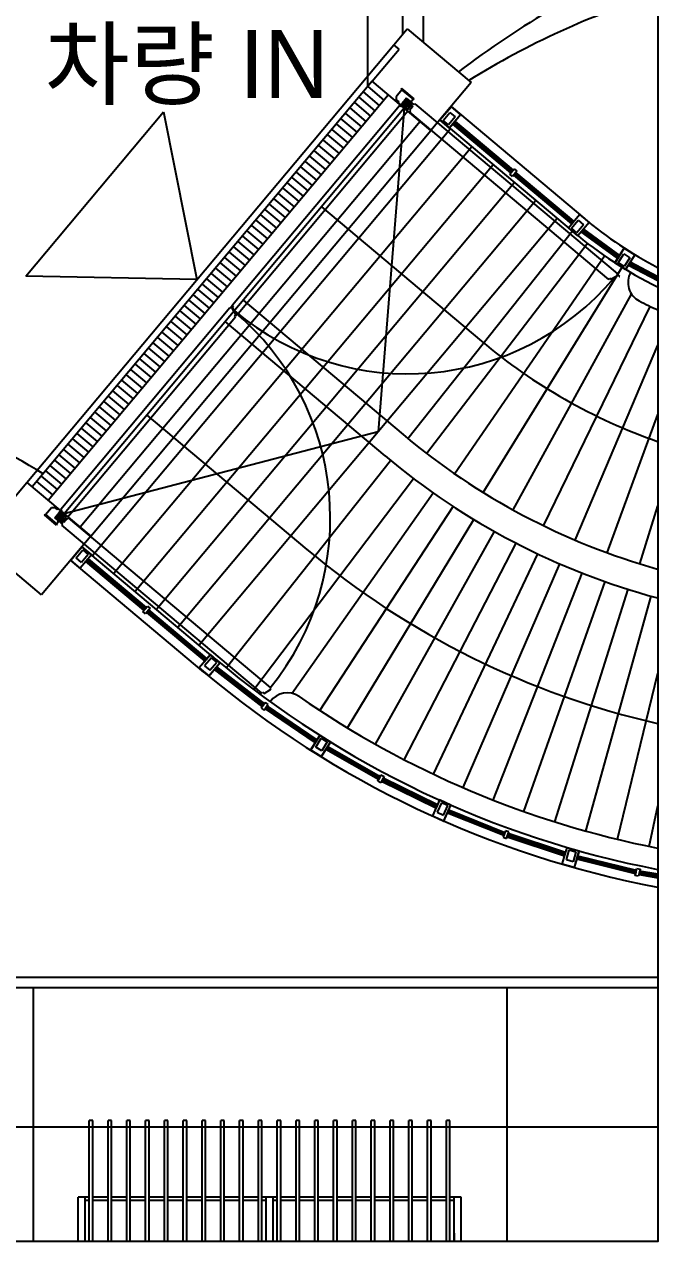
# Model space of a CAD drawing. Header units: millimetres. Extents: x 29838256 to 30236675, y -914750 to -833241.
# Drawn here: x 30019070 to 30028168, y -875275 to -857798 of the extents above; entities that cross this region are included whole.
import ezdxf
from ezdxf.enums import TextEntityAlignment as Align

# ---------------------------------------------------------------- set-up
doc = ezdxf.new("R2010")
doc.units = ezdxf.units.MM
doc.header["$LTSCALE"] = 600
doc.header["$MEASUREMENT"] = 0
doc.linetypes.add('CENTER', pattern=[2, 1.25, -0.25, 0.25, -0.25])
doc.linetypes.add('HIDDEN', pattern=[2, 1, -1])
doc.layers.add('e-plan', color=9, linetype='CONTINUOUS')
doc.layers.add('e-text-box', color=7, linetype='CONTINUOUS')
doc.styles.add('돋움', font='Dotum.TTF')

msp = doc.modelspace()

# ---------------------------------------------------------------- linework, layer by layer
at = {"layer": 'e-plan'}
for p, q in [((30024005.2, -858690.6), (30024005.2, -840230.9)), ((30024505.3, -857939), (30024505.3, -840230.9)), ((30024805.3, -858059.6), (30024805.3, -849037.4)), ((30024377, -858091.9), (30024569.8, -857862.1)), ((30024569.8, -857862.1), (30025489.2, -858633.5)), ((30019105.2, -864374.5), (30024377, -858091.9)), ((30024453.6, -858156.2), (30024377, -858091.9)), ((30024067.8, -858615.9), (30024453.6, -858156.2)), ((30024067.8, -858615.9), (30019181.4, -864438.4)), ((30024910.6, -859323.1), (30024067.8, -858615.9)), ((30025489.2, -858633.5), (30024910.6, -859323.1)), ((30019411.4, -864631.5), (30024297.4, -858808.6)), ((30023939.3, -858769.1), (30024169.1, -858962)), ((30024003.6, -858692.5), (30024233.4, -858885.4)), ((30024492.8, -858737.5), (30024409.3, -858837.1)), ((30024494.8, -858719.6), (30024485.2, -858731.1)), ((30024485.2, -858731.1), (30024661.4, -858879)), ((30024671, -858867.5), (30024494.8, -858719.6)), ((30022059.8, -861823.8), (30024459.4, -858964.1)), ((30023746.4, -858999), (30023976.2, -859191.8)), ((30023810.7, -858922.4), (30024040.5, -859115.2)), ((30023875, -858845.7), (30024104.8, -859038.6)), ((30024409.3, -858837.1), (30024413, -858879.4)), ((30024413, -858879.4), (30024451.3, -858911.5)), ((30024451.3, -858911.5), (30024438.4, -858926.9)), ((30024438.4, -858926.9), (30024476.7, -858959)), ((30024459.4, -858964.1), (30024474.7, -858976.9)), ((30024474.7, -858976.9), (30024484.4, -858965.4)), ((30024476.7, -858959), (30024508.9, -858920.7)), ((30024476.7, -858959), (30024476.7, -858959)), ((30024484.4, -858965.4), (30024580.9, -859046.4)), ((30024560.3, -858859.4), (30024496, -858936)), ((30024546.6, -858978.5), (30024496, -858936)), ((30024562.9, -858881.2), (30024498, -858958.6)), ((30024498, -858958.6), (30024574.6, -859022.9)), ((30024508.9, -858920.7), (30024547.2, -858952.8)), ((30024561.9, -858991.3), (30024542.6, -859014.3)), ((30024546.6, -858978.5), (30024561.9, -858991.3)), ((30024547.2, -858952.8), (30024589.4, -858949.2)), ((30024610.9, -858901.8), (30024560.3, -858859.4)), ((30024584, -858879.3), (30024562.9, -858881.2)), ((30024639.5, -858945.5), (30024565.6, -859033.6)), ((30024574.6, -859022.9), (30024629.9, -858957)), ((30024672.2, -858953.3), (30024584, -858879.3)), ((30024589.4, -858949.2), (30024653.7, -858872.5)), ((30024603.2, -858895.4), (30024637.7, -858924.3)), ((30024652.9, -858976.3), (30024604, -859034.5)), ((30024629.9, -858957), (30024652.9, -858976.3)), ((30024637.7, -858924.3), (30024639.5, -858945.5)), ((30024661.4, -858879), (30024671, -858867.5)), ((30024685, -858938), (30024672.2, -858953.3)), ((30027590.7, -861376.1), (30024685, -858938)), ((30025038.6, -859170.6), (30025199.3, -858979.1)), ((30025040.3, -859170.4), (30025199.5, -858980.7)), ((30025199.3, -858979.1), (30025337.2, -859094.8)), ((30025199.5, -858980.7), (30025335.5, -859094.9)), ((30025199.9, -858978.3), (30027115.1, -860585.4)), ((30019093.8, -861411.4), (30021071.5, -859054.5)), ((30024527.6, -859001.6), (30019641, -864824.1)), ((30021071.5, -859054.5), (30021548.4, -861462.9)), ((30024580.9, -859046.4), (30022142.7, -861952.2)), ((30023617.8, -859152.2), (30023847.6, -859345.1)), ((30023682.1, -859075.6), (30023911.9, -859268.5)), ((30024527.6, -859001.6), (30024152.9, -863648.7)), ((30024615.5, -859044.1), (30024602.6, -859059.5)), ((30024602.6, -859059.5), (30027462.4, -861459.1)), ((30024604, -859034.5), (30024615.5, -859044.1)), ((30025176.5, -859286.3), (30025038.6, -859170.6)), ((30025039.2, -859169.9), (30026954.4, -860776.9)), ((30025176.4, -859284.6), (30025040.3, -859170.4)), ((30025085.3, -859177.2), (30025181.7, -859062.2)), ((30025258.4, -859126.5), (30025161.9, -859241.4)), ((30025335.5, -859094.9), (30025176.4, -859284.6)), ((30025337.2, -859094.8), (30025176.5, -859286.3)), ((30025181.7, -859062.2), (30025258.4, -859126.5)), ((30024757.4, -859194.5), (30019870.9, -865017)), ((30020024.6, -865146), (30024910.6, -859323.1)), ((30025192.4, -859298.5), (30020048.8, -865427.4)), ((30023489.2, -859305.4), (30023719, -859498.3)), ((30023553.5, -859228.8), (30023783.3, -859421.7)), ((30025161.9, -859241.4), (30025085.3, -859177.2)), ((30025224.7, -859228.9), (30025256.9, -859190.6)), ((30026059.3, -859929.4), (30025224.7, -859228.9)), ((30025239.2, -859211.6), (30025242.4, -859207.8)), ((30026073.8, -859912.1), (30025239.2, -859211.6)), ((30025242.4, -859207.8), (30026077, -859908.3)), ((30025256.9, -859190.6), (30026091.5, -859891.1)), ((30023360.6, -859458.6), (30023590.4, -859651.5)), ((30023424.9, -859382), (30023654.7, -859574.9)), ((30025499, -859555.5), (30020355.3, -865684.5)), ((30023167.7, -859688.5), (30023397.5, -859881.4)), ((30023232, -859611.9), (30023461.8, -859804.7)), ((30023296.3, -859535.2), (30023526.1, -859728.1)), ((30025805.4, -859812.7), (30020661.8, -865941.6)), ((30023039.1, -859841.7), (30023269, -860034.6)), ((30023103.4, -859765.1), (30023333.2, -859958)), ((30026043.3, -859948.5), (30026107.6, -859871.9)), ((30026107.6, -859871.9), (30026145.9, -859904.1)), ((30022910.5, -859994.9), (30023140.4, -860187.8)), ((30022974.8, -859918.3), (30023204.7, -860111.2)), ((30026081.6, -859980.7), (30026043.3, -859948.5)), ((30026091.5, -859891.1), (30026059.3, -859929.4)), ((30026077, -859908.3), (30026073.8, -859912.1)), ((30026145.9, -859904.1), (30026081.6, -859980.7)), ((30026129.8, -859923.2), (30026097.7, -859961.5)), ((30026097.7, -859961.5), (30026932.5, -860661.9)), ((30026115.3, -859940.5), (30026112.1, -859944.3)), ((30026112.1, -859944.3), (30026946.9, -860644.6)), ((30026950.2, -860640.8), (30026115.3, -859940.5)), ((30026964.6, -860623.5), (30026129.8, -859923.2)), ((30026111.9, -860069.9), (30020968.2, -866198.8)), ((30022781.9, -860148.1), (30023011.8, -860341)), ((30022846.2, -860071.5), (30023076.1, -860264.4)), ((30026418.3, -860327.1), (30021274.7, -866456)), ((30022589, -860378), (30022818.9, -860570.9)), ((30022653.3, -860301.4), (30022883.2, -860494.3)), ((30022717.6, -860224.8), (30022947.5, -860417.6)), ((30022460.5, -860531.2), (30022690.3, -860724.1)), ((30022524.7, -860454.6), (30022754.6, -860647.5)), ((30023338.1, -860419), (30025636.4, -862347.5)), ((30026884.8, -860719.8), (30027045.5, -860528.2)), ((30026886.5, -860719.6), (30027045.7, -860529.9)), ((30027045.5, -860528.2), (30027183.4, -860643.9)), ((30027045.7, -860529.9), (30027181.8, -860644.1)), ((30026724.8, -860584.2), (30021581.1, -866713.2)), ((30022331.9, -860684.4), (30022561.7, -860877.3)), ((30022396.2, -860607.8), (30022626, -860800.7)), ((30027022.7, -860835.5), (30026884.8, -860719.8)), ((30027022.6, -860833.8), (30026886.5, -860719.6)), ((30026931.5, -860726.3), (30027028, -860611.4)), ((30027008.1, -860790.6), (30026931.5, -860726.3)), ((30026932.5, -860661.9), (30026964.6, -860623.5)), ((30026946.9, -860644.6), (30026950.2, -860640.8)), ((30027104.6, -860675.7), (30027008.1, -860790.6)), ((30027181.8, -860644.1), (30027022.6, -860833.8)), ((30027183.4, -860643.9), (30027022.7, -860835.5)), ((30027028, -860611.4), (30027104.6, -860675.7)), ((30027070.9, -860778.1), (30027103.1, -860739.7)), ((30027103.1, -860739.7), (30027621.1, -861116)), ((30022139, -860914.3), (30022368.8, -861107.1)), ((30022203.3, -860837.6), (30022433.1, -861030.5)), ((30022267.6, -860761), (30022497.4, -860953.9)), ((30024579.3, -863744.8), (30026942.4, -860763.1)), ((30027594.6, -861158.5), (30027070.9, -860778.1)), ((30027085.5, -860760.9), (30027088.5, -860756.8)), ((30027606.4, -861139.3), (30027085.5, -860760.9)), ((30027088.5, -860756.8), (30027609.3, -861135.3)), ((30022010.4, -861067.5), (30022240.2, -861260.4)), ((30022074.7, -860990.9), (30022304.5, -861183.8)), ((30024847.2, -863957.8), (30027160, -860941.9)), ((30027554.9, -861222.1), (30027687.4, -861010.1)), ((30027556.5, -861221.7), (30027687.7, -861011.7)), ((30027602, -861222.1), (30027681.5, -861094.9)), ((30027681.5, -861094.9), (30027766.4, -861147.9)), ((30027687.4, -861010.1), (30027840, -861105.5)), ((30027687.7, -861011.7), (30027838.4, -861105.8)), ((30021881.8, -861220.7), (30022111.6, -861413.6)), ((30021946.1, -861144.1), (30022175.9, -861337)), ((30025247.7, -864249.2), (30027405.2, -861120.3)), ((30027707.5, -861317.5), (30027554.9, -861222.1)), ((30027707.2, -861315.8), (30027556.5, -861221.7)), ((30027621.1, -861116), (30027594.6, -861158.5)), ((30027686.9, -861275.1), (30027602, -861222.1)), ((30027609.3, -861135.3), (30027606.4, -861139.3)), ((30027766.4, -861147.9), (30027686.9, -861275.1)), ((30027838.4, -861105.8), (30027707.2, -861315.8)), ((30027840, -861105.5), (30027707.5, -861317.5)), ((30027773.8, -861211.4), (30027747.3, -861253.9)), ((30027747.3, -861253.9), (30028168.1, -861477.7)), ((30027761.7, -861230.5), (30027759.4, -861234.9)), ((30027759.4, -861234.9), (30028168.1, -861452.2)), ((30028168.1, -861446.5), (30027761.7, -861230.5)), ((30028168.1, -861421), (30027773.8, -861211.4)), ((30021548.4, -861462.9), (30019093.8, -861411.4)), ((30021753.2, -861373.9), (30021983, -861566.8)), ((30021817.5, -861297.3), (30022047.3, -861490.2)), ((30025662.4, -864519.9), (30027659.1, -861286)), ((30027462.4, -861459.1), (30027475.2, -861443.7)), ((30027475.2, -861443.7), (30027498.2, -861463)), ((30027502.1, -861458.4), (30027593.2, -861404.3)), ((30027585.1, -861382.9), (30027590.7, -861376.1)), ((30027624.3, -861415.8), (30027585.1, -861382.9)), ((30027593.2, -861404.3), (30027596.4, -861400.5)), ((30027596.4, -861400.5), (30027620.3, -861420.5)), ((30027620.3, -861420.5), (30027624.3, -861415.8)), ((30021560.3, -861603.8), (30021790.1, -861796.7)), ((30021624.6, -861527.2), (30021854.4, -861720)), ((30021688.9, -861450.5), (30021918.7, -861643.4)), ((30027498.2, -861463), (30027502.1, -861458.4)), ((30021431.7, -861757), (30021661.6, -861949.9)), ((30021496, -861680.4), (30021725.9, -861873.3)), ((30022213, -861759.5), (30024511.4, -863688.3)), ((30026090.3, -864769.4), (30027793.3, -861671.2)), ((30022021.2, -861869.8), (30019592.7, -864764)), ((30021303.1, -861910.2), (30021533, -862103.1)), ((30021367.4, -861833.6), (30021597.3, -862026.5)), ((30022027.9, -861875.4), (30022021.2, -861869.8)), ((30022060.9, -861836.1), (30022027.9, -861875.4)), ((30022045.6, -861864.1), (30022065.7, -861840.2)), ((30022054, -861871.2), (30022045.6, -861864.1)), ((30022108.1, -861962.3), (30022054, -861871.2)), ((30022055.8, -861859.7), (30022075.1, -861836.7)), ((30022060.4, -861863.5), (30022055.8, -861859.7)), ((30022075.1, -861836.7), (30022059.8, -861823.8)), ((30022114.6, -861954.6), (30022060.4, -861863.5)), ((30022065.7, -861840.2), (30022060.9, -861836.1)), ((30022088.8, -861985.3), (30022108.1, -861962.3)), ((30022098.3, -861981.7), (30022118.4, -861957.8)), ((30022136, -861946.5), (30022103.1, -861985.7)), ((30022118.4, -861957.8), (30022114.6, -861954.6)), ((30022142.7, -861952.2), (30022136, -861946.5)), ((30026530.2, -864996.9), (30028059.3, -861848)), ((30019694.9, -864869.4), (30022104.2, -861998.1)), ((30021110.2, -862140), (30021340.1, -862332.9)), ((30021174.5, -862063.4), (30021404.4, -862256.3)), ((30021238.8, -861986.8), (30021468.7, -862179.7)), ((30024254.2, -863994.8), (30021955.9, -862065.9)), ((30022104.2, -861998.1), (30022088.8, -861985.3)), ((30022103.1, -861985.7), (30022098.3, -861981.7)), ((30020981.7, -862293.3), (30021211.5, -862486.2)), ((30021045.9, -862216.7), (30021275.8, -862409.5)), ((30020853.1, -862446.5), (30021082.9, -862639.4)), ((30020917.4, -862369.9), (30021147.2, -862562.8)), ((30026981, -865201.9), (30028168.1, -862406.2)), ((30020724.5, -862599.7), (30020954.3, -862792.6)), ((30020788.8, -862523.1), (30021018.6, -862716)), ((30020531.6, -862829.6), (30020761.4, -863022.4)), ((30020595.9, -862752.9), (30020825.7, -862945.8)), ((30020660.2, -862676.3), (30020890, -862869.2)), ((30020403, -862982.8), (30020632.8, -863175.7)), ((30020467.3, -862906.2), (30020697.1, -863099.1)), ((30020274.4, -863136), (30020504.2, -863328.9)), ((30020338.7, -863059.4), (30020568.5, -863252.3)), ((30020081.5, -863365.8), (30020311.3, -863558.7)), ((30020145.8, -863289.2), (30020375.6, -863482.1)), ((30020210.1, -863212.6), (30020439.9, -863405.5)), ((30019952.9, -863519.1), (30020182.8, -863712)), ((30020017.2, -863442.5), (30020247, -863635.3)), ((30020830.5, -863406.8), (30023129.2, -865335.6)), ((30027441.6, -865383.9), (30028168.1, -863400)), ((30024152.9, -863648.7), (30019641, -864824.1)), ((30019824.3, -863672.3), (30020054.2, -863865.2)), ((30019888.6, -863595.7), (30020118.5, -863788.6)), ((30024511.4, -863688.3), (30024511.4, -863688.3)), ((30019695.7, -863825.5), (30019925.6, -864018.4)), ((30019760, -863748.9), (30019989.9, -863941.8)), ((30019502.8, -864055.3), (30019732.7, -864248.2)), ((30019567.1, -863978.7), (30019797, -864171.6)), ((30019631.4, -863902.1), (30019861.3, -864095)), ((30021974.5, -867031.5), (30024330.7, -864058.4)), ((30024254.2, -863994.8), (30024254.2, -863994.8)), ((30019374.3, -864208.6), (30019604.1, -864401.5)), ((30019438.6, -864132), (30019668.4, -864324.8)), ((30018398, -865217.3), (30019105.2, -864374.5)), ((30019105.2, -864374.5), (30020024.6, -865146)), ((30019245.7, -864361.8), (30019475.5, -864554.7)), ((30019310, -864285.2), (30019539.8, -864478.1)), ((30022367.9, -867349.7), (30024659.8, -864317.9)), ((30022914.9, -867403.6), (30024941.4, -864523.4)), ((30019375.4, -864836.3), (30019459, -864736.7)), ((30019459, -864736.7), (30019501.2, -864733)), ((30019501.2, -864733), (30019539.6, -864765.1)), ((30019539.6, -864765.1), (30019552.4, -864749.8)), ((30019552.4, -864749.8), (30019590.7, -864781.9)), ((30019592.7, -864764), (30019608, -864776.9)), ((30023314.5, -867649.2), (30025229.9, -864719)), ((30027910.8, -865542.4), (30028168.1, -864712.2)), ((30019358.1, -864841.3), (30019367.7, -864829.8)), ((30019534.3, -864989.2), (30019358.1, -864841.3)), ((30019367.7, -864829.8), (30019544, -864977.7)), ((30019507.1, -864881.5), (30019571.4, -864804.9)), ((30019557.7, -864924), (30019507.1, -864881.5)), ((30019594, -864802.9), (30019529, -864880.3)), ((30019529, -864880.3), (30019530.9, -864901.5)), ((30019530.9, -864901.5), (30019619, -864975.4)), ((30019600.6, -864894.6), (30019536.3, -864971.3)), ((30019550, -864917.5), (30019584.5, -864946.5)), ((30019590.7, -864781.9), (30019558.6, -864820.2)), ((30019558.6, -864820.2), (30019596.9, -864852.4)), ((30019622, -864847.3), (30019571.4, -864804.9)), ((30019590.7, -864781.9), (30019590.7, -864781.9)), ((30019670.6, -864867.2), (30019594, -864802.9)), ((30019596.9, -864852.4), (30019600.6, -864894.6)), ((30019608, -864776.9), (30019598.4, -864788.3)), ((30019598.4, -864788.3), (30019694.9, -864869.4)), ((30019605.7, -864944.6), (30019679.6, -864856.5)), ((30019615.3, -864933.1), (30019670.6, -864867.2)), ((30019638.3, -864952.4), (30019615.3, -864933.1)), ((30019622, -864847.3), (30019637.3, -864860.2)), ((30019637.3, -864860.2), (30019656.6, -864837.2)), ((30019687.1, -864894.2), (30019638.3, -864952.4)), ((30019698.6, -864903.8), (30019687.1, -864894.2)), ((30019711.5, -864888.5), (30019698.6, -864903.8)), ((30022605.7, -867317), (30019711.5, -864888.5)), ((30023710.8, -867898.6), (30025524.9, -864904.8)), ((30019544, -864977.7), (30019534.3, -864989.2)), ((30019584.5, -864946.5), (30019605.7, -864944.6)), ((30019619, -864975.4), (30019606.1, -864990.7)), ((30019606.1, -864990.7), (30022477.4, -867400)), ((30024115.3, -868134.4), (30025826, -865080.3)), ((30019317.5, -865988.8), (30018398, -865217.3)), ((30020024.6, -865146), (30019317.5, -865988.8)), ((30024527.6, -868356.2), (30026133, -865245.4)), ((30019736.1, -865489.8), (30019896.9, -865298.3)), ((30019737.8, -865489.7), (30019897, -865300)), ((30019815, -865458.1), (30019911.4, -865343.2)), ((30019891.6, -865522.4), (30019815, -865458.1)), ((30020033.1, -865414.2), (30019873.8, -865603.9)), ((30020034.7, -865414.1), (30019874, -865605.6)), ((30019988, -865407.5), (30019891.6, -865522.4)), ((30021811.2, -866906.3), (30019896, -865299.2)), ((30019896.9, -865298.3), (30020034.7, -865414.1)), ((30019897, -865300), (30020033.1, -865414.2)), ((30019911.4, -865343.2), (30019988, -865407.5)), ((30024947.3, -868563.8), (30026445.5, -865400)), ((30021650.5, -867097.8), (30019735.3, -865490.8)), ((30019874, -865605.6), (30019736.1, -865489.8)), ((30019873.8, -865603.9), (30019737.8, -865489.7)), ((30019954.4, -865509.8), (30019986.5, -865471.5)), ((30020789, -866210.3), (30019954.4, -865509.8)), ((30019968.8, -865492.6), (30019972, -865488.7)), ((30020803.5, -866193.1), (30019968.8, -865492.6)), ((30019972, -865488.7), (30020806.7, -866189.3)), ((30019986.5, -865471.5), (30020821.1, -866172)), ((30025373.8, -868756.9), (30026763, -865543.8)), ((30025806.7, -868935.3), (30027085.3, -865676.6)), ((30026245.4, -869098.9), (30027412, -865798.4)), ((30026689.4, -869247.3), (30027742.6, -865908.9)), ((30020772.9, -866229.5), (30020837.2, -866152.9)), ((30020837.2, -866152.9), (30020875.5, -866185)), ((30027138.3, -869380.5), (30028076.7, -866008.1)), ((30020811.2, -866261.6), (30020772.9, -866229.5)), ((30020821.1, -866172), (30020789, -866210.3)), ((30020806.7, -866189.3), (30020803.5, -866193.1)), ((30020875.5, -866185), (30020811.2, -866261.6)), ((30020859.5, -866204.2), (30020827.3, -866242.5)), ((30020827.3, -866242.5), (30021662, -866943)), ((30020845, -866221.4), (30020841.8, -866225.3)), ((30020841.8, -866225.3), (30021676.4, -866925.8)), ((30021679.6, -866922), (30020845, -866221.4)), ((30021694.1, -866904.7), (30020859.5, -866204.2)), ((30021742.3, -866847.3), (30021581.6, -867038.8)), ((30021742.5, -866849), (30021583.3, -867038.7)), ((30021880.2, -866963), (30021742.3, -866847.3)), ((30021878.5, -866963.2), (30021742.5, -866849)), ((30021581.6, -867038.8), (30021719.5, -867154.5)), ((30021583.3, -867038.7), (30021719.3, -867152.9)), ((30021756.9, -866892.2), (30021660.5, -867007.1)), ((30021660.5, -867007.1), (30021737.1, -867071.4)), ((30021662, -866943), (30021694.1, -866904.7)), ((30021676.4, -866925.8), (30021679.6, -866922)), ((30021719.3, -867152.9), (30021878.5, -866963.2)), ((30021719.5, -867154.5), (30021880.2, -866963)), ((30021737.1, -867071.4), (30021833.5, -866956.5)), ((30021833.5, -866956.5), (30021756.9, -866892.2)), ((30021801.1, -867059.8), (30021831.8, -867020.3)), ((30021815, -867042), (30021818, -867038)), ((30021818, -867038), (30022504.5, -867571.5)), ((30021831.8, -867020.3), (30022518.3, -867553.7)), ((30022487.6, -867593.2), (30021801.1, -867059.8)), ((30022501.4, -867575.4), (30021815, -867042)), ((30027591.4, -869498.3), (30028168.1, -867113.5)), ((30022477.4, -867400), (30022490.2, -867384.6)), ((30022490.2, -867384.6), (30022513.2, -867403.9)), ((30022513.2, -867403.9), (30022604.3, -867349.8)), ((30022600.1, -867323.7), (30022605.7, -867317)), ((30022615.4, -867336.6), (30022600.1, -867323.7)), ((30022604.3, -867349.8), (30022615.4, -867336.6)), ((30022532.3, -867533), (30022473.5, -867613.9)), ((30022518.3, -867553.7), (30022487.6, -867593.2)), ((30022514, -867643.3), (30022572.8, -867562.4)), ((30022572.8, -867562.4), (30022532.3, -867533)), ((30022473.5, -867613.9), (30022514, -867643.3)), ((30022504.5, -867571.5), (30022501.4, -867575.4)), ((30022557.4, -867582.1), (30022529.3, -867623.5)), ((30022529.3, -867623.5), (30023248.8, -868111.5)), ((30022544.8, -867600.8), (30022542, -867604.9)), ((30022542, -867604.9), (30023261.4, -868092.9)), ((30023264.2, -868088.8), (30022544.8, -867600.8)), ((30023276.8, -868070.1), (30022557.4, -867582.1)), ((30023183.3, -868218.1), (30023315.8, -868006)), ((30023185, -868217.7), (30023316.2, -868007.7)), ((30023248.8, -868111.5), (30023276.8, -868070.1)), ((30023257, -868175.6), (30023336.5, -868048.4)), ((30023261.4, -868092.9), (30023264.2, -868088.8)), ((30023315.8, -868006), (30023468.5, -868101.4)), ((30023316.2, -868007.7), (30023466.8, -868101.8)), ((30023336.5, -868048.4), (30023421.3, -868101.4)), ((30023336, -868313.5), (30023183.3, -868218.1)), ((30023335.6, -868311.8), (30023185, -868217.7)), ((30023341.8, -868228.6), (30023257, -868175.6)), ((30023466.8, -868101.8), (30023335.6, -868311.8)), ((30023468.5, -868101.4), (30023336, -868313.5)), ((30023421.3, -868101.4), (30023341.8, -868228.6)), ((30023403, -868207.9), (30023427.9, -868164.5)), ((30024157, -868640.6), (30023403, -868207.9)), ((30023414.2, -868188.4), (30023416.7, -868184.1)), ((30024168.2, -868621.1), (30023414.2, -868188.4)), ((30023416.7, -868184.1), (30024170.7, -868616.8)), ((30023427.9, -868164.5), (30024181.9, -868597.2)), ((30024146, -868663.1), (30024192.9, -868574.8)), ((30024181.9, -868597.2), (30024157, -868640.6)), ((30024237.1, -868598.2), (30024190.1, -868686.6)), ((30024192.9, -868574.8), (30024237.1, -868598.2)), ((30024190.1, -868686.6), (30024146, -868663.1)), ((30024170.7, -868616.8), (30024168.2, -868621.1)), ((30024224.6, -868620), (30024202.6, -868664.8)), ((30024202.6, -868664.8), (30024982.9, -869048)), ((30024214.7, -868640.2), (30024212.5, -868644.6)), ((30024212.5, -868644.6), (30024992.9, -869027.8)), ((30024995.1, -869023.3), (30024214.7, -868640.2)), ((30025005, -869003.1), (30024224.6, -868620)), ((30025034.6, -868934.1), (30024932.9, -869162.6)), ((30025035.2, -868935.7), (30024934.5, -869162)), ((30025199.1, -869007.4), (30025034.6, -868934.1)), ((30025197.5, -869008), (30025035.2, -868935.7)), ((30024982.9, -869048), (30025005, -869003.1)), ((30024992.9, -869027.8), (30024995.1, -869023.3)), ((30025061, -868973.3), (30025000, -869110.3)), ((30025000, -869110.3), (30025091.4, -869151)), ((30025152.4, -869013.9), (30025061, -868973.3)), ((30025091.4, -869151), (30025152.4, -869013.9)), ((30025096.8, -869234.2), (30025197.5, -869008)), ((30025097.4, -869235.8), (30025199.1, -869007.4)), ((30025149.1, -869122), (30025167.7, -869075.5)), ((30025956, -869445.5), (30025149.1, -869122)), ((30025157.5, -869101.1), (30025159.3, -869096.4)), ((30025964.4, -869424.6), (30025157.5, -869101.1)), ((30025159.3, -869096.4), (30025966.2, -869420)), ((30025167.7, -869075.5), (30025974.6, -869399.1)), ((30028048.3, -869600.6), (30028168.1, -869019.1)), ((30024932.9, -869162.6), (30025097.4, -869235.8)), ((30024934.5, -869162), (30025096.8, -869234.2)), ((30025982.4, -869375.3), (30025948.2, -869469.3)), ((30025948.2, -869469.3), (30025995.2, -869486.4)), ((30025974.6, -869399.1), (30025956, -869445.5)), ((30025966.2, -869420), (30025964.4, -869424.6)), ((30026029.4, -869392.4), (30025982.4, -869375.3)), ((30025995.2, -869486.4), (30026029.4, -869392.4)), ((30026020.1, -869415.6), (30026004.5, -869463.2)), ((30026004.5, -869463.2), (30026830.6, -869733.9)), ((30026013.1, -869437), (30026011.5, -869441.8)), ((30026011.5, -869441.8), (30026837.6, -869712.6)), ((30026839.1, -869707.8), (30026013.1, -869437)), ((30026846.1, -869686.4), (30026020.1, -869415.6)), ((30026797, -869854.4), (30026865.9, -869614)), ((30026798.5, -869853.6), (30026866.7, -869615.5)), ((30026856.1, -869793.3), (30026897.5, -869649.1)), ((30026865.9, -869614), (30027039, -869663.7)), ((30026866.7, -869615.5), (30027037.5, -869664.5)), ((30026897.5, -869649.1), (30026993.6, -869676.7)), ((30026830.6, -869733.9), (30026846.1, -869686.4)), ((30026837.6, -869712.6), (30026839.1, -869707.8)), ((30026952.3, -869820.9), (30026856.1, -869793.3)), ((30026993.6, -869676.7), (30026952.3, -869820.9)), ((30027037.5, -869664.5), (30026969.2, -869902.5)), ((30027039, -869663.7), (30026970, -869904)), ((30027005.4, -869784.1), (30027017.4, -869735.5)), ((30027849.5, -869992.2), (30027005.4, -869784.1)), ((30027010.8, -869762.2), (30027012, -869757.4)), ((30027854.8, -869970.3), (30027010.8, -869762.2)), ((30027012, -869757.4), (30027856, -869965.5)), ((30027017.4, -869735.5), (30027861.4, -869943.6)), ((30026970, -869904), (30026797, -869854.4)), ((30026969.2, -869902.5), (30026798.5, -869853.6)), ((30027845, -870016.8), (30027865.8, -869919)), ((30027861.4, -869943.6), (30027849.5, -869992.2)), ((30027856, -869965.5), (30027854.8, -869970.3)), ((30027865.8, -869919), (30027914.8, -869929.4)), ((30027914.8, -869929.4), (30027894, -870027.2)), ((30027908.8, -869953.7), (30027899.9, -870002.9)), ((30027899.9, -870002.9), (30028168.1, -870050.9)), ((30027904.8, -869975.9), (30027903.9, -869980.8)), ((30027903.9, -869980.8), (30028168.1, -870028.1)), ((30028168.1, -870023), (30027904.8, -869975.9)), ((30028168.1, -870000.1), (30027908.8, -869953.7)), ((30027894, -870027.2), (30027845, -870016.8)), ((30015063.7, -871477), (30028168.1, -871477)), ((30015063.7, -871627), (30028168.1, -871627)), ((30019196.1, -871627), (30019196.1, -875275.1)), ((30019196.3, -871627), (30019196.3, -875275.1)), ((30026002.2, -871627), (30026002.2, -875275.1)), ((30026002.4, -871627), (30026002.4, -875275.1)), ((30009196.9, -873627.3), (30028168.1, -873627.3)), ((30009197.1, -873627.3), (30028168.1, -873627.3)), ((30020002.6, -875275.1), (30020002.6, -873536.2)), ((30020052.6, -873536.2), (30020002.6, -873536.2)), ((30020052.6, -875275.1), (30020052.6, -873536.2)), ((30020272.7, -875275.1), (30020272.7, -873536.2)), ((30020322.7, -873536.2), (30020272.7, -873536.2)), ((30020322.7, -875275.1), (30020322.7, -873536.2)), ((30020542.7, -875275.1), (30020542.7, -873536.2)), ((30020592.7, -873536.2), (30020542.7, -873536.2)), ((30020592.7, -875275.1), (30020592.7, -873536.2)), ((30020812.8, -875275.1), (30020812.8, -873536.2)), ((30020862.8, -873536.2), (30020812.8, -873536.2)), ((30020862.8, -875275.1), (30020862.8, -873536.2)), ((30021082.8, -875275.1), (30021082.8, -873536.2)), ((30021132.8, -873536.2), (30021082.8, -873536.2)), ((30021132.8, -875275.1), (30021132.8, -873536.2)), ((30021352.8, -875275.1), (30021352.8, -873536.2)), ((30021402.9, -873536.2), (30021352.8, -873536.2)), ((30021402.9, -875275.1), (30021402.9, -873536.2)), ((30021622.9, -875275.1), (30021622.9, -873536.2)), ((30021672.9, -873536.2), (30021622.9, -873536.2)), ((30021672.9, -875275.1), (30021672.9, -873536.2)), ((30021892.9, -875275.1), (30021892.9, -873536.2)), ((30021942.9, -873536.2), (30021892.9, -873536.2)), ((30021942.9, -875275.1), (30021942.9, -873536.2)), ((30022163, -875275.1), (30022163, -873536.2)), ((30022213, -873536.2), (30022163, -873536.2)), ((30022213, -875275.1), (30022213, -873536.2)), ((30022433, -875275.1), (30022433, -873536.2)), ((30022483, -873536.2), (30022433, -873536.2)), ((30022483, -875275.1), (30022483, -873536.2)), ((30022703.1, -875275.1), (30022703.1, -873536.2)), ((30022753.1, -873536.2), (30022703.1, -873536.2)), ((30022753.1, -875275.1), (30022753.1, -873536.2)), ((30022973.1, -875275.1), (30022973.1, -873536.2)), ((30023023.1, -873536.2), (30022973.1, -873536.2)), ((30023023.1, -875275.1), (30023023.1, -873536.2)), ((30023243.2, -875275.1), (30023243.2, -873536.2)), ((30023293.2, -873536.2), (30023243.2, -873536.2)), ((30023293.2, -875275.1), (30023293.2, -873536.2)), ((30023513.2, -875275.1), (30023513.2, -873536.2)), ((30023563.2, -873536.2), (30023513.2, -873536.2)), ((30023563.2, -875275.1), (30023563.2, -873536.2)), ((30023783.3, -875275.1), (30023783.3, -873536.2)), ((30023833.3, -873536.2), (30023783.3, -873536.2)), ((30023833.3, -875275.1), (30023833.3, -873536.2)), ((30024053.3, -875275.1), (30024053.3, -873536.2)), ((30024103.3, -873536.2), (30024053.3, -873536.2)), ((30024103.3, -875275.1), (30024103.3, -873536.2)), ((30024323.3, -875275.1), (30024323.3, -873536.2)), ((30024373.4, -873536.2), (30024323.3, -873536.2)), ((30024373.4, -875275.1), (30024373.4, -873536.2)), ((30024593.4, -875275.1), (30024593.4, -873536.2)), ((30024643.4, -873536.2), (30024593.4, -873536.2)), ((30024643.4, -875275.1), (30024643.4, -873536.2)), ((30024863.4, -875275.1), (30024863.4, -873536.2)), ((30024913.4, -873536.2), (30024863.4, -873536.2)), ((30024913.4, -875275.1), (30024913.4, -873536.2)), ((30025133.5, -875275.1), (30025133.5, -873536.2)), ((30025183.5, -873536.2), (30025133.5, -873536.2)), ((30025183.5, -875275.1), (30025183.5, -873536.2)), ((30019842.6, -875275.1), (30019842.6, -874636.4)), ((30019942.6, -874636.4), (30019842.6, -874636.4)), ((30019942.6, -875275.1), (30019942.6, -874636.4)), ((30020002.6, -874636.4), (30019942.6, -874636.4)), ((30020002.6, -874686.4), (30019942.6, -874686.4)), ((30020272.7, -874636.4), (30020052.6, -874636.4)), ((30020272.7, -874686.4), (30020052.6, -874686.4)), ((30020542.7, -874636.4), (30020322.7, -874636.4)), ((30020542.7, -874686.4), (30020322.7, -874686.4)), ((30020812.8, -874636.4), (30020592.7, -874636.4)), ((30020812.8, -874686.4), (30020592.7, -874686.4)), ((30021082.8, -874636.4), (30020862.8, -874636.4)), ((30021082.8, -874686.4), (30020862.8, -874686.4)), ((30021352.8, -874636.4), (30021132.8, -874636.4)), ((30021352.8, -874686.4), (30021132.8, -874686.4)), ((30021622.9, -874636.4), (30021402.9, -874636.4)), ((30021622.9, -874686.4), (30021402.9, -874686.4)), ((30021892.9, -874636.4), (30021672.9, -874636.4)), ((30021892.9, -874686.4), (30021672.9, -874686.4)), ((30022163, -874636.4), (30021942.9, -874636.4)), ((30022163, -874686.4), (30021942.9, -874686.4)), ((30022433, -874636.4), (30022213, -874636.4)), ((30022433, -874686.4), (30022213, -874686.4)), ((30022543, -874636.4), (30022483, -874636.4)), ((30022543, -874686.4), (30022483, -874686.4)), ((30022543, -875275.1), (30022543, -874636.4)), ((30022643.1, -874636.4), (30022543, -874636.4)), ((30022643.1, -875275.1), (30022643.1, -874636.4)), ((30022703.1, -874636.4), (30022643.1, -874636.4)), ((30022703.1, -874686.4), (30022643.1, -874686.4)), ((30022973.1, -874636.4), (30022753.1, -874636.4)), ((30022973.1, -874686.4), (30022753.1, -874686.4)), ((30023243.2, -874636.4), (30023023.1, -874636.4)), ((30023243.2, -874686.4), (30023023.1, -874686.4)), ((30023513.2, -874636.4), (30023293.2, -874636.4)), ((30023513.2, -874686.4), (30023293.2, -874686.4)), ((30023783.3, -874636.4), (30023563.2, -874636.4)), ((30023783.3, -874686.4), (30023563.2, -874686.4)), ((30024053.3, -874636.4), (30023833.3, -874636.4)), ((30024053.3, -874686.4), (30023833.3, -874686.4)), ((30024323.3, -874636.4), (30024103.3, -874636.4)), ((30024323.3, -874686.4), (30024103.3, -874686.4)), ((30024593.4, -874636.4), (30024373.4, -874636.4)), ((30024593.4, -874686.4), (30024373.4, -874686.4)), ((30024863.4, -874636.4), (30024643.4, -874636.4)), ((30024863.4, -874686.4), (30024643.4, -874686.4)), ((30025133.5, -874636.4), (30024913.4, -874636.4)), ((30025133.5, -874686.4), (30024913.4, -874686.4)), ((30025243.5, -874636.4), (30025183.5, -874636.4)), ((30025243.5, -874686.4), (30025183.5, -874686.4)), ((30025243.5, -875275.1), (30025243.5, -874636.4)), ((30025343.5, -874636.4), (30025243.5, -874636.4)), ((30025343.5, -875275.1), (30025343.5, -874636.4)), ((30019942.6, -875275.1), (30019942.6, -875153.5)), ((30022643.1, -875275.1), (30022643.1, -875153.5)), ((30025243.5, -875153.5), (30025243.5, -875275.1))]:
    msp.add_line(p, q, dxfattribs=at)
at = {"layer": 'e-plan', "linetype": 'CENTER', "ltscale": 10}
for p, q in [((30024529.9, -858899.2), (30024627.5, -858981.1)), ((30024619.6, -858891.4), (30024537.8, -858988.9)), ((30019541.1, -864844.7), (30019638.6, -864926.6)), ((30019548.9, -864934.4), (30019630.8, -864836.9))]:
    msp.add_line(p, q, dxfattribs=at)
at = {"layer": 'e-plan', "linetype": 'HIDDEN', "ltscale": 20}
for centre, radius in [((30024578.7, -858940.2), 40), ((30024578.7, -858940.2), 25), ((30019589.9, -864885.6), 40), ((30019589.9, -864885.6), 25)]:
    msp.add_circle(centre, radius, dxfattribs=at)
at = {"layer": 'e-plan', "linetype": 'Continuous'}
for centre, radius in [((30024578.7, -858940.2), 20), ((30024578.7, -858940.2), 18), ((30019589.9, -864885.6), 20), ((30019589.9, -864885.6), 18)]:
    msp.add_circle(centre, radius, dxfattribs=at)
at = {"layer": 'e-plan'}
for centre, radius, start, end in [((30034335.3, -870460.1), 15002.5, 114.27268, 127.00508), ((30031663.8, -868628.8), 11791.9, 107.24468, 121.77493), ((30030811.7, -856179.9), 5751, 230, 242.63256), ((30030811.7, -856179.9), 6001, 230, 243.86159), ((30024578.7, -858940.2), 3875.6, 230, 320), ((30028042, -861503.5), 300, 151.08078, 242.51333), ((30030811.7, -856179.9), 6301, 242.51333, 245.193), ((30019589.9, -864885.6), 3875.6, 320.99441, 50), ((30030811.7, -856179.9), 8051.3, 230, 250.83112), ((30015843, -869732.1), 6501.1, 57.47193, 90), ((30030811.7, -856179.9), 9801.6, 230, 254.35245), ((30030811.7, -856179.9), 10201.7, 230, 254.98085), ((30030811.7, -856179.9), 11952, 230, 257.22093), ((30030811.7, -856179.9), 14002.3, 230, 259.11704), ((30030811.7, -856179.9), 14252.4, 230, 259.31024), ((30022846.1, -867695.7), 300, 55.328, 144.7141), ((30030811.7, -856179.9), 13702.3, 235.328, 258.87572)]:
    msp.add_arc(centre, radius, start, end, dxfattribs=at)
at = {"layer": 'e-text-box'}
msp.add_lwpolyline([(29999639.5, -836130.4), (30028168.1, -836130.4), (30028168.1, -875275.1), (29999639.5, -875275.1)], close=True, dxfattribs=at)

# ---------------------------------------------------------------- texts
at = {"layer": 'e-plan', "style": '돋움'}
msp.add_text('차량 IN', height=975.9, dxfattribs=at).set_placement((30023439.3, -858854.4), align=Align.RIGHT)

doc.saveas('drawing.dxf')
